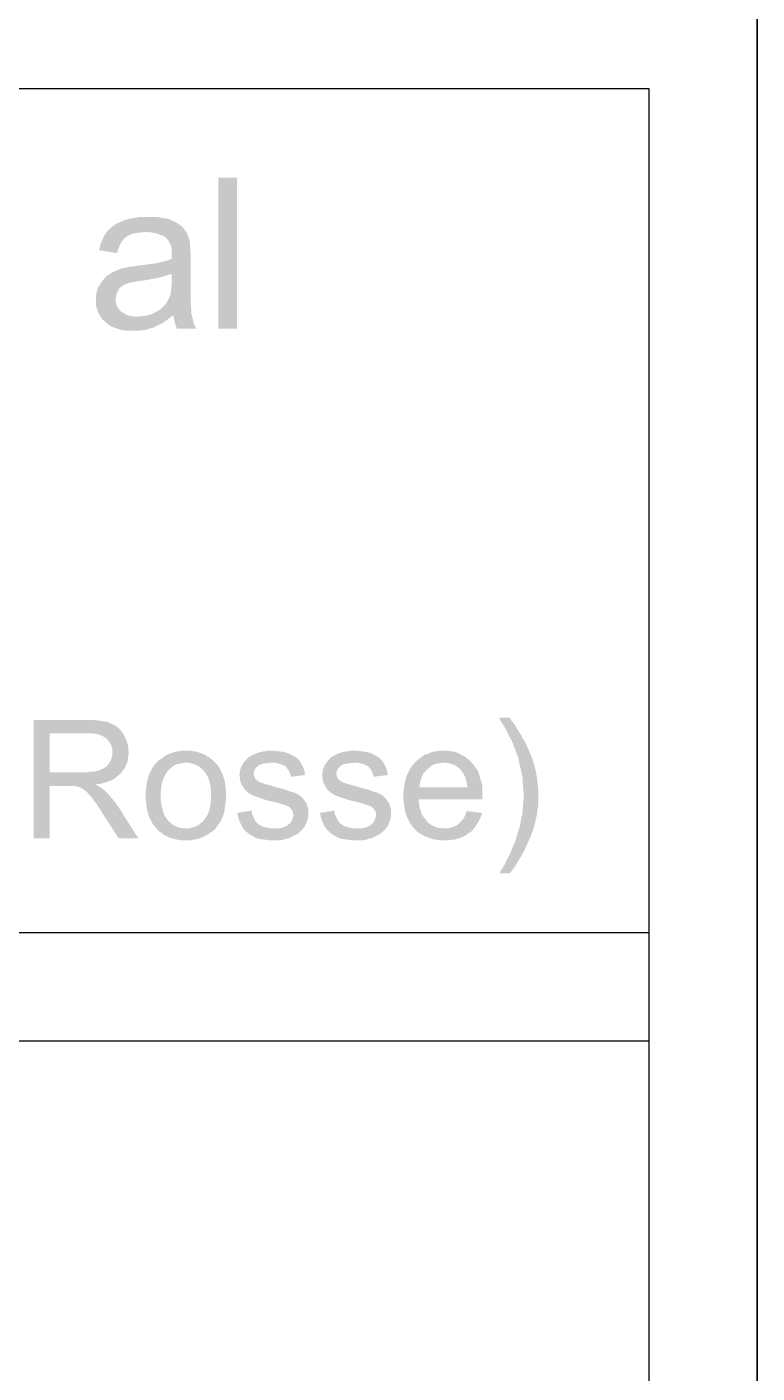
# Model space of a CAD drawing. Header units: millimetres. Extents: x -35.3 to 0.3, y 0.4 to 20.6.
# Drawn here: x -1.073 to 0.259, y 6.015 to 8.47 of the extents above; entities that cross this region are included whole.
import ezdxf

# ---------------------------------------------------------------- set-up
doc = ezdxf.new("R2010")
doc.units = ezdxf.units.MM
doc.linetypes.add('PDF_IMPORT', pattern=[1, 0.8, -0.2])
doc.layers.add('PDF _Geometria', color=7, linetype='Continuous')
doc.layers.add('PDF _Riempimenti solidi', color=7, linetype='Continuous')

msp = doc.modelspace()

# ---------------------------------------------------------------- hatches: boundary and pattern name
at = {"layer": 'PDF _Riempimenti solidi', "transparency": 33554559}
for points in [[(-0.6893, 7.9202), (-0.6893, 8.1952), (-0.7235, 8.1952), (-0.7235, 7.9202)], [(-0.8518, 8.1235), (-0.8677, 8.1235), (-0.876, 8.1218), (-0.8827, 8.121), (-0.8902, 8.1193), (-0.8968, 8.1168), (-0.9027, 8.1143), (-0.9102, 8.111), (-0.916, 8.1068), (-0.9218, 8.1018), (-0.9268, 8.0968), (-0.856, 8.096), (-0.8527, 8.096), (-0.8435, 8.0952), (-0.836, 8.0935), (-0.8293, 8.091), (-0.8227, 8.0885), (-0.8177, 8.0843), (-0.8168, 8.0835), (-0.8135, 8.0785), (-0.8102, 8.0718), (-0.8085, 8.0643), (-0.8085, 8.0468), (-0.8135, 8.0452), (-0.8193, 8.0435), (-0.826, 8.0418), (-0.8335, 8.0402), (-0.841, 8.0385), (-0.8493, 8.0377), (-0.8585, 8.036), (-0.8685, 8.0352), (-0.8777, 8.0335), (-0.886, 8.0327), (-0.8927, 8.031), (-0.8985, 8.0302), (-0.9027, 8.0285), (-0.9093, 8.026), (-0.9168, 8.0227), (-0.8085, 8.0202), (-0.8085, 8.0027), (-0.8093, 7.9943), (-0.8102, 7.986), (-0.8118, 7.9793), (-0.8143, 7.9743), (-0.8152, 7.9718), (-0.8193, 7.9652), (-0.8243, 7.9602), (-0.8293, 7.9552), (-0.836, 7.951), (-0.841, 7.9485), (-0.8477, 7.9452), (-0.806, 7.9443), (-0.8052, 7.9418), (-0.8018, 7.9268), (-0.7993, 7.9202), (-0.7635, 7.9202), (-0.7652, 7.9227), (-0.7685, 7.9293), (-0.7718, 7.9443), (-0.7727, 7.9468), (-0.7727, 7.9518), (-0.7735, 7.9577), (-0.7735, 7.9643), (-0.7743, 7.9727), (-0.7743, 8.0593), (-0.7752, 8.0677), (-0.7752, 8.0743), (-0.776, 8.0802), (-0.7793, 8.0902), (-0.7827, 8.0968), (-0.7868, 8.1027), (-0.7893, 8.106), (-0.7952, 8.1102), (-0.8018, 8.1143), (-0.8102, 8.1177), (-0.8127, 8.1193), (-0.8193, 8.121), (-0.8268, 8.1218), (-0.8343, 8.1235), (-0.8427, 8.1235)], [(-0.9268, 8.0968), (-0.9302, 8.0918), (-0.9335, 8.0852), (-0.9368, 8.0785), (-0.9393, 8.071), (-0.941, 8.0627), (-0.9085, 8.0577), (-0.9068, 8.0635), (-0.9035, 8.071), (-0.9002, 8.0777), (-0.896, 8.0835), (-0.891, 8.0877), (-0.8868, 8.0902), (-0.881, 8.0927), (-0.8735, 8.0943), (-0.866, 8.0952), (-0.856, 8.096)], [(-0.9168, 8.0227), (-0.9227, 8.0185), (-0.926, 8.0168), (-0.931, 8.0118), (-0.936, 8.006), (-0.9402, 7.9993), (-0.9427, 7.9952), (-0.9452, 7.9877), (-0.9468, 7.9802), (-0.9468, 7.9635), (-0.9452, 7.956), (-0.9427, 7.9493), (-0.9393, 7.9435), (-0.9352, 7.9368), (-0.9293, 7.9318), (-0.9285, 7.931), (-0.9235, 7.9268), (-0.9177, 7.9235), (-0.911, 7.921), (-0.9035, 7.9185), (-0.896, 7.9168), (-0.8877, 7.916), (-0.871, 7.916), (-0.8635, 7.9168), (-0.856, 7.9177), (-0.8485, 7.9202), (-0.8418, 7.9218), (-0.8385, 7.9235), (-0.8318, 7.9268), (-0.8252, 7.9302), (-0.8193, 7.9343), (-0.8127, 7.9393), (-0.871, 7.9418), (-0.8727, 7.9418), (-0.8818, 7.9427), (-0.8893, 7.9443), (-0.8952, 7.9477), (-0.901, 7.951), (-0.9035, 7.9535), (-0.9077, 7.9593), (-0.9102, 7.966), (-0.911, 7.9735), (-0.911, 7.9752), (-0.9093, 7.9827), (-0.906, 7.9902), (-0.9052, 7.9918), (-0.9002, 7.9968), (-0.8935, 8.001), (-0.8885, 8.0027), (-0.8818, 8.0043), (-0.8735, 8.006), (-0.8635, 8.0077), (-0.8602, 8.0077), (-0.8502, 8.0093), (-0.8418, 8.011), (-0.8335, 8.0127), (-0.8268, 8.0143), (-0.8202, 8.016), (-0.8135, 8.0185), (-0.8085, 8.0202)], [(-0.8477, 7.9452), (-0.8552, 7.9435), (-0.8627, 7.9427), (-0.871, 7.9418), (-0.8127, 7.9393), (-0.806, 7.9443)], [(-0.9643, 7.206), (-1.0602, 7.206), (-1.0602, 6.9902), (-1.031, 6.9902), (-1.031, 7.086), (-0.9977, 7.086), (-0.9477, 7.0885), (-0.9435, 7.0893), (-0.9368, 7.0902), (-0.931, 7.0918), (-0.9243, 7.0943), (-0.9193, 7.096), (-0.9143, 7.0985), (-0.9102, 7.1018), (-0.906, 7.1052), (-0.9018, 7.1085), (-0.901, 7.1093), (-1.031, 7.111), (-1.031, 7.1818), (-0.9627, 7.1818), (-0.901, 7.1868), (-0.9052, 7.191), (-0.9102, 7.1952), (-0.9152, 7.1977), (-0.9218, 7.201), (-0.926, 7.2027), (-0.931, 7.2035), (-0.9427, 7.2052), (-0.9493, 7.206), (-0.9568, 7.206)], [(-0.1918, 7.2102), (-0.211, 7.2102), (-0.2102, 7.2077), (-0.206, 7.2002), (-0.2018, 7.1943), (-0.1935, 7.1777), (-0.191, 7.1727), (-0.1885, 7.1693), (-0.1877, 7.166), (-0.186, 7.1635), (-0.1843, 7.1577), (-0.1818, 7.1518), (-0.1802, 7.1468), (-0.1777, 7.141), (-0.176, 7.1352), (-0.1752, 7.1293), (-0.1735, 7.1235), (-0.1735, 7.1218), (-0.1718, 7.116), (-0.171, 7.1102), (-0.1693, 7.1043), (-0.1685, 7.0985), (-0.1685, 7.0927), (-0.1677, 7.086), (-0.1677, 7.0802), (-0.1668, 7.0743), (-0.1668, 7.0618), (-0.1677, 7.056), (-0.1677, 7.0502), (-0.1685, 7.0452), (-0.1685, 7.0393), (-0.1693, 7.0335), (-0.171, 7.0277), (-0.1718, 7.0227), (-0.1727, 7.0168), (-0.1743, 7.011), (-0.176, 7.0052), (-0.1777, 7.0002), (-0.1793, 6.9943), (-0.181, 6.9885), (-0.1827, 6.9827), (-0.1852, 6.9777), (-0.1877, 6.9718), (-0.1902, 6.966), (-0.1927, 6.9602), (-0.1952, 6.9552), (-0.1985, 6.9493), (-0.201, 6.9435), (-0.2043, 6.9377), (-0.2077, 6.9327), (-0.211, 6.9268), (-0.1918, 6.9268), (-0.191, 6.9285), (-0.1868, 6.9335), (-0.1835, 6.9377), (-0.1802, 6.9427), (-0.1777, 6.9477), (-0.171, 6.9577), (-0.1685, 6.9635), (-0.1652, 6.9685), (-0.1627, 6.9743), (-0.1602, 6.9802), (-0.1577, 6.9852), (-0.1552, 6.9918), (-0.1543, 6.9918), (-0.1527, 6.9977), (-0.1502, 7.0035), (-0.1485, 7.0093), (-0.1468, 7.0152), (-0.1452, 7.021), (-0.1443, 7.0268), (-0.1427, 7.0327), (-0.1402, 7.0502), (-0.1402, 7.0827), (-0.141, 7.0885), (-0.1418, 7.0952), (-0.1443, 7.1127), (-0.146, 7.1185), (-0.1493, 7.1302), (-0.151, 7.1352), (-0.151, 7.136), (-0.1535, 7.1418), (-0.1552, 7.1468), (-0.1577, 7.1518), (-0.1602, 7.1577), (-0.1627, 7.1627), (-0.1652, 7.1677), (-0.1685, 7.1727), (-0.171, 7.1785), (-0.1777, 7.1885), (-0.181, 7.1943), (-0.1843, 7.1993), (-0.1885, 7.2043)], [(-0.901, 7.1868), (-0.9627, 7.1818), (-0.9535, 7.1818), (-0.9468, 7.181), (-0.941, 7.1793), (-0.936, 7.1777), (-0.9318, 7.1752), (-0.9277, 7.1727), (-0.921, 7.1643), (-0.9185, 7.1585), (-0.9168, 7.1535), (-0.9168, 7.1443), (-0.9177, 7.1385), (-0.9193, 7.1335), (-0.9227, 7.1277), (-0.9243, 7.1252), (-0.9285, 7.121), (-0.9335, 7.1177), (-0.9393, 7.1152), (-0.9402, 7.1143), (-0.9443, 7.1135), (-0.9502, 7.1118), (-0.956, 7.1118), (-0.9627, 7.111), (-1.031, 7.111), (-0.901, 7.1093), (-0.8977, 7.1143), (-0.8943, 7.1185), (-0.8918, 7.1243), (-0.8893, 7.1293), (-0.8885, 7.1352), (-0.8868, 7.1468), (-0.8877, 7.1518), (-0.8877, 7.1577), (-0.8893, 7.1635), (-0.891, 7.1693), (-0.8935, 7.1743), (-0.896, 7.1793), (-0.8977, 7.1818)], [(-0.7827, 7.1502), (-0.7893, 7.1502), (-0.801, 7.1485), (-0.8068, 7.1468), (-0.8118, 7.1452), (-0.8177, 7.1427), (-0.8227, 7.1393), (-0.8268, 7.136), (-0.8318, 7.1327), (-0.8327, 7.1327), (-0.836, 7.1285), (-0.7802, 7.1285), (-0.7743, 7.1277), (-0.7693, 7.126), (-0.7635, 7.1243), (-0.7585, 7.121), (-0.7543, 7.1177), (-0.7502, 7.1135), (-0.7468, 7.1093), (-0.7443, 7.1052), (-0.7418, 7.1002), (-0.7402, 7.0952), (-0.7385, 7.0893), (-0.7368, 7.076), (-0.7368, 7.0602), (-0.7377, 7.0535), (-0.7385, 7.0477), (-0.7402, 7.0418), (-0.7418, 7.0368), (-0.7443, 7.0318), (-0.7468, 7.0277), (-0.7502, 7.0235), (-0.751, 7.0218), (-0.756, 7.0177), (-0.7602, 7.0143), (-0.7652, 7.0118), (-0.771, 7.0102), (-0.7768, 7.0085), (-0.7827, 7.0085), (-0.836, 7.0077), (-0.8318, 7.0035), (-0.8268, 7.0002), (-0.8227, 6.9968), (-0.8127, 6.9918), (-0.8068, 6.9902), (-0.801, 6.9885), (-0.7893, 6.9868), (-0.7727, 6.9868), (-0.7668, 6.9885), (-0.761, 6.9893), (-0.756, 6.991), (-0.7502, 6.9935), (-0.7452, 6.996), (-0.7427, 6.9977), (-0.7327, 7.0043), (-0.7285, 7.0085), (-0.7252, 7.0135), (-0.7218, 7.0177), (-0.7185, 7.0235), (-0.716, 7.0285), (-0.7143, 7.0335), (-0.7127, 7.0385), (-0.711, 7.0502), (-0.7102, 7.0568), (-0.7093, 7.0635), (-0.7093, 7.076), (-0.7102, 7.0827), (-0.711, 7.0885), (-0.7118, 7.0952), (-0.7135, 7.1002), (-0.7152, 7.106), (-0.7177, 7.111), (-0.7202, 7.116), (-0.7227, 7.121), (-0.726, 7.1252), (-0.7335, 7.1327), (-0.7385, 7.1368), (-0.7427, 7.1393), (-0.7477, 7.1427), (-0.7535, 7.1452), (-0.7585, 7.1468), (-0.7643, 7.1485), (-0.776, 7.1502)], [(-0.6268, 7.1502), (-0.6327, 7.1502), (-0.6385, 7.1493), (-0.6443, 7.1485), (-0.6502, 7.1468), (-0.651, 7.1468), (-0.6568, 7.1443), (-0.6627, 7.1418), (-0.6668, 7.1393), (-0.6685, 7.1385), (-0.6727, 7.1343), (-0.6768, 7.1293), (-0.6252, 7.1285), (-0.6235, 7.1285), (-0.6168, 7.1277), (-0.611, 7.126), (-0.606, 7.1243), (-0.601, 7.1218), (-0.5985, 7.1185), (-0.5952, 7.1143), (-0.5927, 7.1085), (-0.591, 7.1027), (-0.5652, 7.106), (-0.566, 7.1085), (-0.5668, 7.1152), (-0.5693, 7.121), (-0.5718, 7.126), (-0.5743, 7.1302), (-0.5752, 7.1318), (-0.5785, 7.1352), (-0.5835, 7.1393), (-0.5952, 7.1452), (-0.5977, 7.146), (-0.6027, 7.1477), (-0.6143, 7.1493), (-0.621, 7.1502)], [(-0.476, 7.1502), (-0.4818, 7.1502), (-0.4935, 7.1485), (-0.4993, 7.1468), (-0.5002, 7.1468), (-0.5118, 7.1418), (-0.516, 7.1393), (-0.5177, 7.1385), (-0.5218, 7.1343), (-0.526, 7.1293), (-0.4743, 7.1285), (-0.4727, 7.1285), (-0.466, 7.1277), (-0.4602, 7.126), (-0.4552, 7.1243), (-0.4502, 7.1218), (-0.4477, 7.1185), (-0.4443, 7.1143), (-0.4418, 7.1085), (-0.4402, 7.1027), (-0.4143, 7.106), (-0.4152, 7.1085), (-0.416, 7.1152), (-0.4185, 7.121), (-0.421, 7.126), (-0.4235, 7.1302), (-0.4243, 7.1318), (-0.4277, 7.1352), (-0.4327, 7.1393), (-0.4443, 7.1452), (-0.4518, 7.1477), (-0.4577, 7.1485), (-0.4635, 7.1493), (-0.4702, 7.1502)], [(-0.3127, 7.1502), (-0.3193, 7.1502), (-0.3252, 7.1493), (-0.331, 7.1485), (-0.3368, 7.1468), (-0.3418, 7.1443), (-0.3477, 7.1427), (-0.3518, 7.1393), (-0.3568, 7.136), (-0.361, 7.1327), (-0.3652, 7.1285), (-0.3102, 7.1285), (-0.3035, 7.1277), (-0.2985, 7.126), (-0.2927, 7.1243), (-0.2885, 7.121), (-0.2835, 7.1177), (-0.2793, 7.1127), (-0.2785, 7.1118), (-0.276, 7.1077), (-0.2735, 7.1027), (-0.2718, 7.0968), (-0.2702, 7.0902), (-0.2693, 7.0835), (-0.3568, 7.0835), (-0.2418, 7.0818), (-0.2427, 7.0885), (-0.2443, 7.0943), (-0.2477, 7.106), (-0.2493, 7.111), (-0.2518, 7.116), (-0.2552, 7.1202), (-0.2577, 7.1243), (-0.2618, 7.1285), (-0.2643, 7.1318), (-0.2693, 7.136), (-0.2735, 7.1393), (-0.2835, 7.1443), (-0.2885, 7.1468), (-0.2943, 7.1485), (-0.306, 7.1502)], [(-0.836, 7.1285), (-0.8393, 7.1252), (-0.8427, 7.1202), (-0.8452, 7.116), (-0.8477, 7.111), (-0.8502, 7.106), (-0.8535, 7.0943), (-0.8543, 7.0885), (-0.856, 7.0752), (-0.856, 7.0602), (-0.8552, 7.0535), (-0.8543, 7.0477), (-0.8535, 7.0418), (-0.8518, 7.036), (-0.8502, 7.0302), (-0.8477, 7.0252), (-0.8452, 7.0202), (-0.8427, 7.016), (-0.8393, 7.0118), (-0.836, 7.0077), (-0.7827, 7.0085), (-0.7852, 7.0085), (-0.791, 7.0093), (-0.7968, 7.0102), (-0.8018, 7.0127), (-0.8068, 7.0152), (-0.811, 7.0193), (-0.816, 7.0235), (-0.8185, 7.0277), (-0.8218, 7.0318), (-0.8235, 7.0368), (-0.8252, 7.0427), (-0.8268, 7.0485), (-0.8277, 7.0543), (-0.8285, 7.061), (-0.8285, 7.076), (-0.8268, 7.0893), (-0.8252, 7.0952), (-0.8235, 7.1002), (-0.821, 7.1052), (-0.816, 7.1135), (-0.8143, 7.1152), (-0.8093, 7.1193), (-0.8052, 7.1227), (-0.8002, 7.1252), (-0.7943, 7.1268), (-0.7885, 7.1277), (-0.7827, 7.1285)], [(-0.6768, 7.1293), (-0.6802, 7.1243), (-0.681, 7.1227), (-0.6835, 7.1168), (-0.6843, 7.111), (-0.6852, 7.1052), (-0.6843, 7.101), (-0.6835, 7.0952), (-0.6818, 7.0893), (-0.6785, 7.0843), (-0.676, 7.0802), (-0.6718, 7.076), (-0.6677, 7.0727), (-0.6618, 7.0693), (-0.6585, 7.0677), (-0.6435, 7.0627), (-0.6368, 7.0602), (-0.6218, 7.0568), (-0.6152, 7.0552), (-0.6077, 7.0527), (-0.6018, 7.051), (-0.5977, 7.0493), (-0.5943, 7.0477), (-0.5902, 7.0435), (-0.5877, 7.0393), (-0.5868, 7.0335), (-0.5868, 7.031), (-0.5885, 7.0252), (-0.591, 7.0202), (-0.5952, 7.016), (-0.5985, 7.0135), (-0.6035, 7.011), (-0.6093, 7.0093), (-0.6152, 7.0085), (-0.6227, 7.0085), (-0.6768, 7.0068), (-0.6727, 7.0027), (-0.6685, 6.9993), (-0.6677, 6.9985), (-0.6635, 6.996), (-0.6593, 6.9935), (-0.6543, 6.991), (-0.6485, 6.9893), (-0.6427, 6.9885), (-0.636, 6.9877), (-0.6293, 6.9868), (-0.6118, 6.9868), (-0.606, 6.9877), (-0.6002, 6.9893), (-0.5943, 6.991), (-0.5793, 6.9985), (-0.5743, 7.0027), (-0.5702, 7.0068), (-0.5668, 7.011), (-0.5652, 7.0135), (-0.5627, 7.0193), (-0.561, 7.0243), (-0.5593, 7.0302), (-0.5593, 7.0427), (-0.561, 7.0485), (-0.5627, 7.0543), (-0.566, 7.0585), (-0.5685, 7.0627), (-0.5727, 7.0668), (-0.5777, 7.0702), (-0.5827, 7.0727), (-0.586, 7.0743), (-0.5902, 7.0752), (-0.5952, 7.0768), (-0.601, 7.0793), (-0.6143, 7.0827), (-0.6227, 7.0852), (-0.631, 7.0877), (-0.6377, 7.0893), (-0.6427, 7.091), (-0.646, 7.0918), (-0.6518, 7.0952), (-0.656, 7.0985), (-0.6577, 7.1027), (-0.6593, 7.1085), (-0.6585, 7.1127), (-0.656, 7.1177), (-0.651, 7.1227), (-0.6443, 7.126), (-0.6393, 7.1268), (-0.6327, 7.1277), (-0.6252, 7.1285)], [(-0.526, 7.1293), (-0.5293, 7.1243), (-0.5302, 7.1227), (-0.5327, 7.1168), (-0.5335, 7.111), (-0.5343, 7.1052), (-0.5335, 7.101), (-0.5327, 7.0952), (-0.531, 7.0893), (-0.5277, 7.0843), (-0.5252, 7.0802), (-0.521, 7.076), (-0.5168, 7.0727), (-0.511, 7.0693), (-0.5077, 7.0677), (-0.4977, 7.0643), (-0.4927, 7.0627), (-0.486, 7.0602), (-0.4785, 7.0585), (-0.471, 7.0568), (-0.4643, 7.0552), (-0.4568, 7.0527), (-0.451, 7.051), (-0.4468, 7.0493), (-0.4435, 7.0477), (-0.4393, 7.0435), (-0.4368, 7.0393), (-0.436, 7.0335), (-0.436, 7.031), (-0.4377, 7.0252), (-0.4402, 7.0202), (-0.4443, 7.016), (-0.4477, 7.0135), (-0.4527, 7.011), (-0.4585, 7.0093), (-0.4643, 7.0085), (-0.4718, 7.0085), (-0.526, 7.0068), (-0.5218, 7.0027), (-0.5177, 6.9993), (-0.5168, 6.9985), (-0.5127, 6.996), (-0.5085, 6.9935), (-0.5035, 6.991), (-0.4977, 6.9893), (-0.4918, 6.9885), (-0.4785, 6.9868), (-0.461, 6.9868), (-0.4552, 6.9877), (-0.4493, 6.9893), (-0.4435, 6.991), (-0.4335, 6.996), (-0.4285, 6.9985), (-0.4235, 7.0027), (-0.4193, 7.0068), (-0.416, 7.011), (-0.4143, 7.0135), (-0.4118, 7.0193), (-0.4102, 7.0243), (-0.4085, 7.0302), (-0.4085, 7.0427), (-0.4102, 7.0485), (-0.4118, 7.0543), (-0.4152, 7.0585), (-0.4177, 7.0627), (-0.4218, 7.0668), (-0.4268, 7.0702), (-0.4318, 7.0727), (-0.4352, 7.0743), (-0.4393, 7.0752), (-0.4443, 7.0768), (-0.4502, 7.0793), (-0.4568, 7.081), (-0.4635, 7.0827), (-0.4718, 7.0852), (-0.4802, 7.0877), (-0.4868, 7.0893), (-0.4918, 7.091), (-0.4952, 7.0918), (-0.501, 7.0952), (-0.5052, 7.0985), (-0.5068, 7.1027), (-0.5085, 7.1085), (-0.5077, 7.1127), (-0.5052, 7.1177), (-0.5002, 7.1227), (-0.4985, 7.1235), (-0.4935, 7.126), (-0.4885, 7.1268), (-0.4818, 7.1277), (-0.4743, 7.1285)], [(-0.3652, 7.1285), (-0.366, 7.1277), (-0.3693, 7.1235), (-0.3727, 7.1193), (-0.3752, 7.1143), (-0.3777, 7.1093), (-0.3802, 7.1043), (-0.3818, 7.0985), (-0.3835, 7.0927), (-0.3852, 7.081), (-0.386, 7.0743), (-0.386, 7.061), (-0.3852, 7.0543), (-0.3843, 7.0477), (-0.3835, 7.0418), (-0.3818, 7.036), (-0.3802, 7.031), (-0.3777, 7.026), (-0.3727, 7.016), (-0.3693, 7.0118), (-0.366, 7.0077), (-0.311, 7.0085), (-0.3127, 7.0085), (-0.3185, 7.0093), (-0.3243, 7.0102), (-0.3293, 7.0118), (-0.3343, 7.0143), (-0.3393, 7.0177), (-0.3435, 7.0218), (-0.3443, 7.0235), (-0.3477, 7.0277), (-0.351, 7.0318), (-0.3535, 7.0368), (-0.3568, 7.0485), (-0.3577, 7.0543), (-0.3585, 7.0618), (-0.2418, 7.0618), (-0.2418, 7.0818), (-0.3568, 7.0835), (-0.3568, 7.0843), (-0.356, 7.091), (-0.3543, 7.0968), (-0.3527, 7.1018), (-0.3502, 7.1077), (-0.3468, 7.1118), (-0.3427, 7.116), (-0.3393, 7.1193), (-0.3352, 7.1227), (-0.3302, 7.1252), (-0.3243, 7.1268), (-0.3127, 7.1285)], [(-0.9477, 7.0885), (-0.9977, 7.086), (-0.9868, 7.086), (-0.9818, 7.0852), (-0.9802, 7.0843), (-0.9743, 7.0827), (-0.9693, 7.0793), (-0.9677, 7.0785), (-0.9635, 7.0752), (-0.9593, 7.0702), (-0.9543, 7.0652), (-0.9518, 7.061), (-0.9485, 7.0568), (-0.9452, 7.0527), (-0.9418, 7.0468), (-0.9377, 7.041), (-0.9343, 7.0352), (-0.9052, 6.9902), (-0.8693, 6.9902), (-0.9068, 7.0493), (-0.9077, 7.0502), (-0.911, 7.0552), (-0.9193, 7.0652), (-0.9227, 7.0693), (-0.9268, 7.0735), (-0.931, 7.0777), (-0.9318, 7.0785), (-0.9418, 7.0852)], [(-0.6627, 7.041), (-0.6893, 7.0368), (-0.6885, 7.0343), (-0.6868, 7.0277), (-0.6852, 7.0218), (-0.6827, 7.0168), (-0.6802, 7.0118), (-0.6768, 7.0068), (-0.6227, 7.0085), (-0.6293, 7.0085), (-0.636, 7.0102), (-0.6418, 7.0118), (-0.646, 7.0135), (-0.651, 7.0168), (-0.6535, 7.0193), (-0.6568, 7.0235), (-0.6593, 7.0293), (-0.6618, 7.0343)], [(-0.5118, 7.041), (-0.5385, 7.0368), (-0.5377, 7.0343), (-0.536, 7.0277), (-0.5343, 7.0218), (-0.5293, 7.0118), (-0.526, 7.0068), (-0.4718, 7.0085), (-0.4785, 7.0085), (-0.4852, 7.0102), (-0.491, 7.0118), (-0.4952, 7.0135), (-0.5002, 7.0168), (-0.5027, 7.0193), (-0.506, 7.0235), (-0.5085, 7.0293), (-0.511, 7.0343)], [(-0.2702, 7.0402), (-0.2727, 7.0343), (-0.2752, 7.0285), (-0.2785, 7.0235), (-0.2827, 7.0193), (-0.286, 7.016), (-0.2885, 7.0143), (-0.2935, 7.0118), (-0.2985, 7.0102), (-0.3052, 7.0085), (-0.311, 7.0085), (-0.366, 7.0077), (-0.3643, 7.0068), (-0.361, 7.0027), (-0.356, 6.9993), (-0.3518, 6.9968), (-0.3468, 6.9943), (-0.341, 6.9918), (-0.336, 6.9902), (-0.3302, 6.9885), (-0.3243, 6.9877), (-0.3177, 6.9868), (-0.3043, 6.9868), (-0.2985, 6.9877), (-0.2918, 6.9885), (-0.286, 6.9902), (-0.281, 6.9918), (-0.271, 6.9968), (-0.2668, 7.0002), (-0.2635, 7.0018), (-0.2593, 7.006), (-0.256, 7.0102), (-0.2493, 7.0202), (-0.2468, 7.0252), (-0.2443, 7.031), (-0.2427, 7.0368)]]:
    msp.add_hatch(color=1, dxfattribs=at).paths.add_polyline_path(points)

# ---------------------------------------------------------------- linework, layer by layer
at = {"layer": 'PDF _Geometria', "lineweight": 25}
for points in [[(-35.3452, 0.3843), (-35.3452, 19.6618), (0.259, 19.6618), (0.259, 0.3843)], [(0.259, 11.4727), (-7.6152, 11.4727), (-7.6152, 0.3843), (0.259, 0.3843)]]:
    msp.add_lwpolyline(points, close=True, dxfattribs=at)
for points in [[(-7.4177, 8.3577), (0.0615, 8.3577)], [(-7.4177, 6.8185), (0.0615, 6.8185)], [(-7.4177, 6.621), (0.0615, 6.621)]]:
    msp.add_lwpolyline(points, dxfattribs=at)
at = {"layer": 'PDF _Geometria', "linetype": 'PDF_IMPORT', "lineweight": 25, "ltscale": 3.1575}
msp.add_lwpolyline([(0.0615, 8.3577), (0.0615, 0.6218)], dxfattribs=at)

doc.saveas('drawing.dxf')
